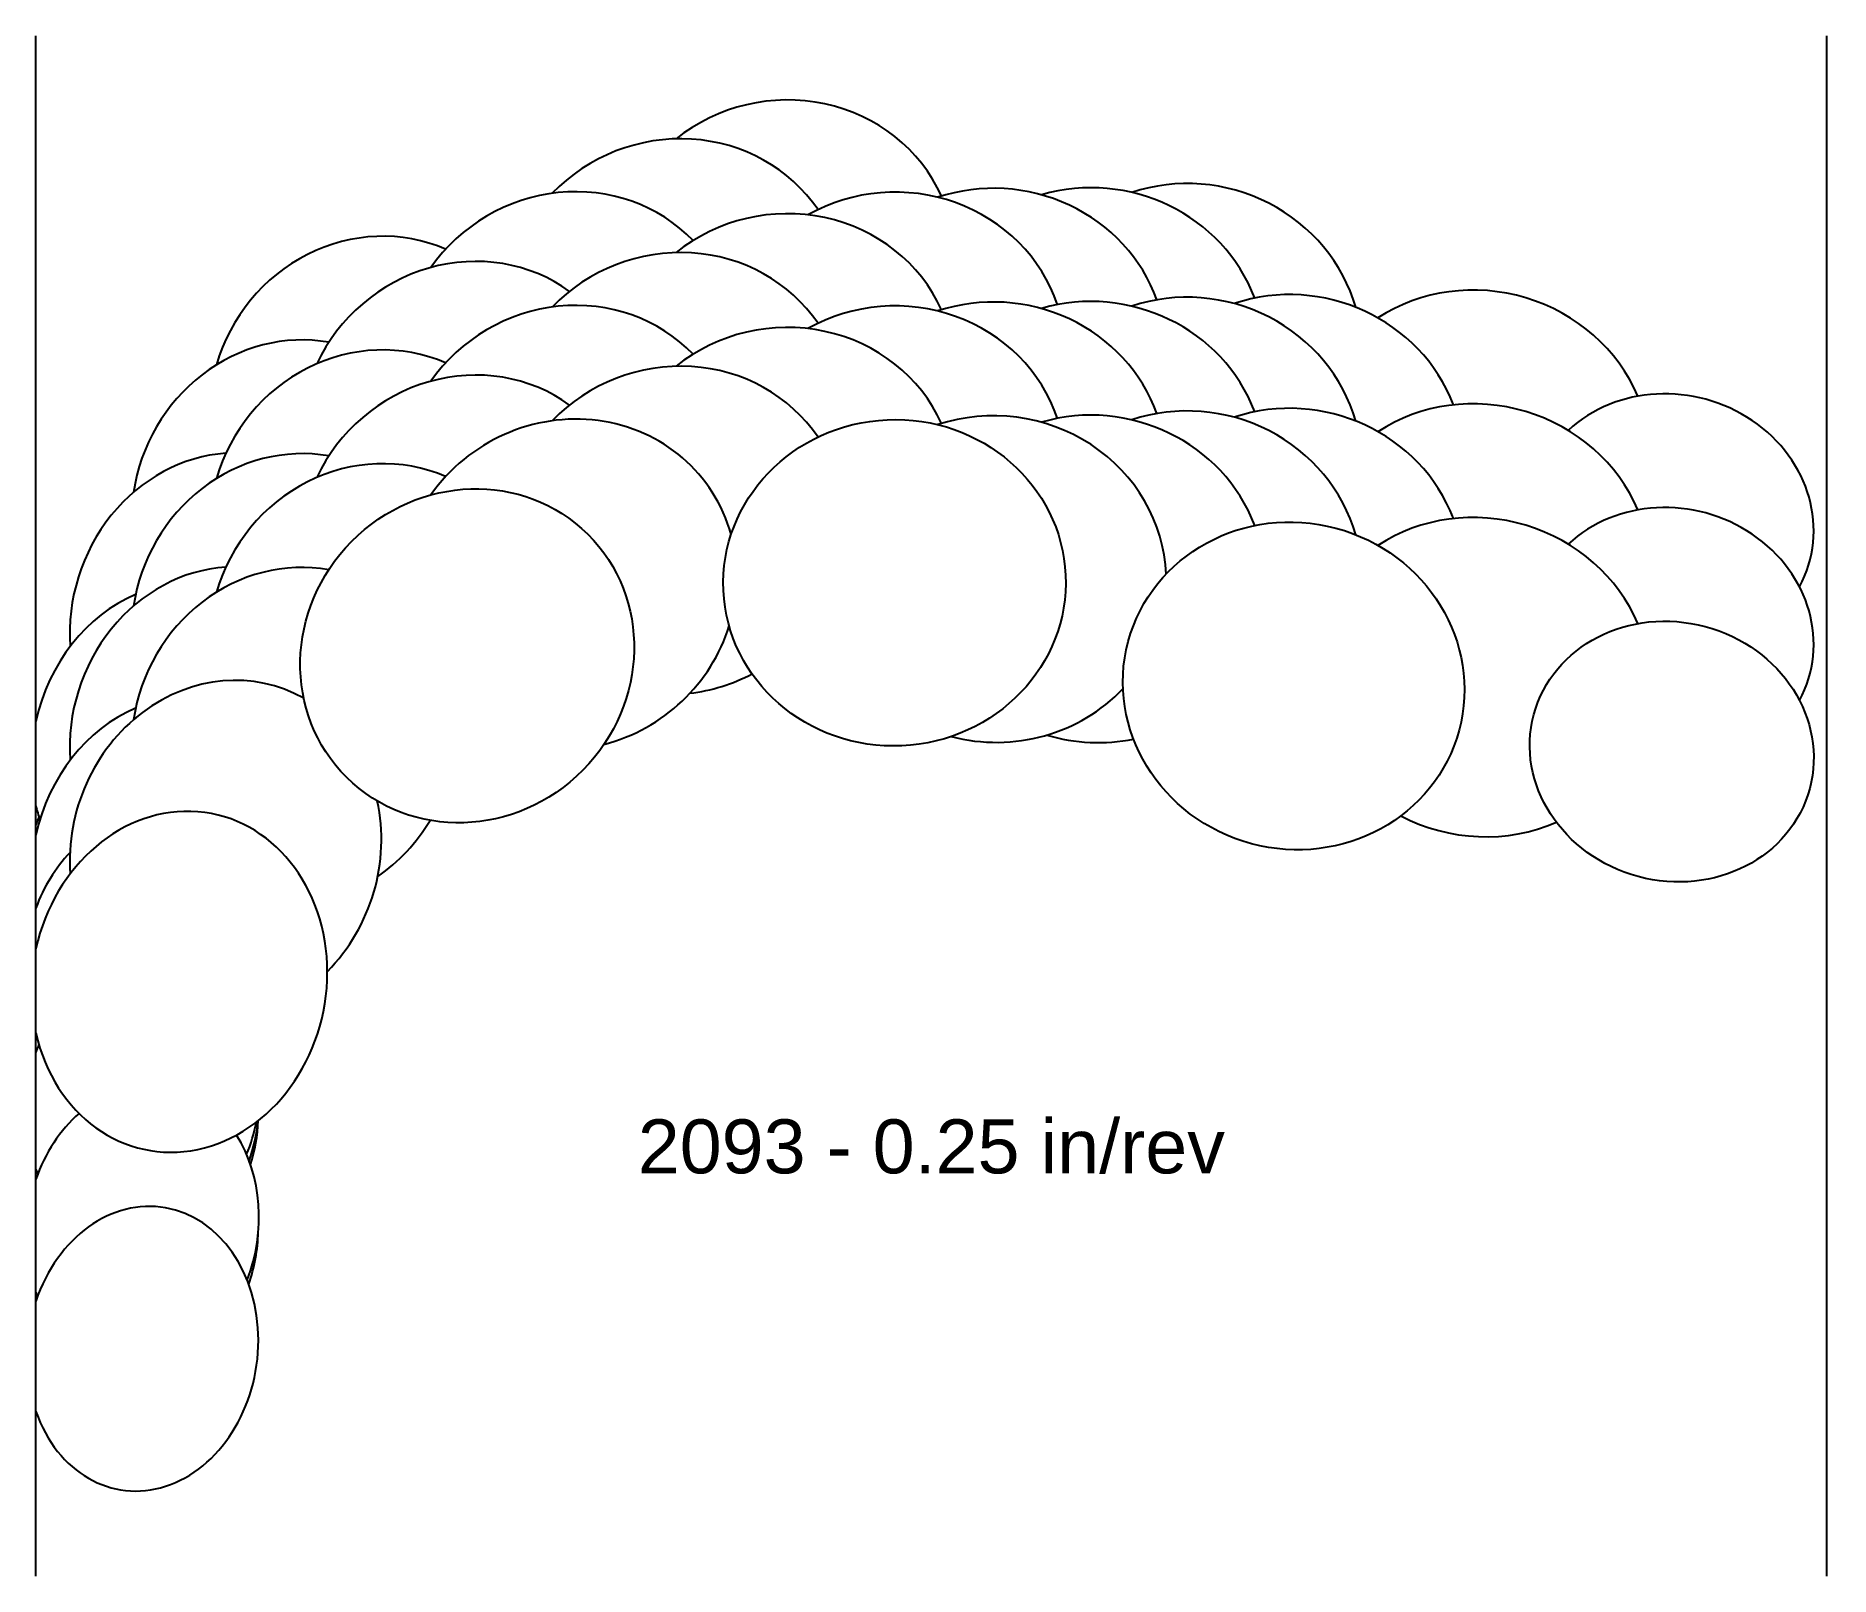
# Model space of a CAD drawing. Header units: inches. Extents: x -3.94 to 0.01, y -2.28 to 1.11.
import ezdxf
from ezdxf.enums import TextEntityAlignment as Align

# ---------------------------------------------------------------- set-up
doc = ezdxf.new("R2010")
doc.units = ezdxf.units.IN
doc.header["$MEASUREMENT"] = 0
for name, color, linetype, true_color in [('Blade_1', 30, 'Continuous', 0xff7f00), ('Blade_2', 7, 'Continuous', 0xcccc00), ('Blade_3', 7, 'Continuous', 0x00cc00), ('Blade_4', 7, 'Continuous', 0x00cccc)]:
    doc.layers.add(name, color=color, linetype=linetype, true_color=true_color)
doc.layers.add('Gage_Line', color=7, linetype='Continuous')
doc.styles.get("Standard").update_dxf_attribs({"font": 'arial.ttf'})

msp = doc.modelspace()

# ---------------------------------------------------------------- linework, layer by layer
at = {"layer": 'Blade_1'}
for centre, major_axis, ratio, start_param, end_param in [((-2.0499, 0.4046), (0.3761, 0.0169), 0.952955, 6.551811, 8.340724), ((-2.9893, 0.244), (0.2649, 0.2675), 0.9495, 6.429383, 8.21158), ((-1.1724, 0.1778), (0.3637, -0.0974), 0.953717, 6.890614, 8.459022), ((-2.0499, 0.1546), (0.3761, 0.0169), 0.952955, 6.551811, 8.340724), ((-2.9893, -0.006), (0.2649, 0.2675), 0.9495, 6.429383, 8.21158), ((-1.1724, -0.0722), (0.3637, -0.0974), 0.953717, 6.890614, 8.459022), ((-0.3411, 0.0334), (0.3033, -0.0813), 0.906308, 6.069594, 8.909575), ((-0.3411, -0.2166), (0.3033, -0.0813), 0.906308, 6.069594, 8.909575), ((-3.6222, -0.4727), (0.0701, 0.3699), 0.859102, 6.79981, 7.820637), ((-3.6222, -0.7227), (0.0701, 0.3699), 0.859102, 6.79981, 7.820637), ((-3.6222, -0.4727), (0.0701, 0.3699), 0.859102, 8.321319, 8.411564), ((-3.6222, -0.9727), (0.0701, 0.3699), 0.859102, 2.038133, 7.820637), ((-3.7029, -1.2794), (0.0432, 0.311), 0.806707, 4.514309, 4.828076), ((-3.7029, -1.7794), (0.0432, 0.311), 0.806707, 2.140425, 7.625539), ((-3.7029, -1.5294), (0.0432, 0.311), 0.806707, 4.471348, 4.844406), ((-3.7029, -1.5294), (0.0432, 0.311), 0.806707, 2.140425, 2.153024)]:
    msp.add_ellipse(centre, major_axis=major_axis, ratio=ratio, start_param=start_param, end_param=end_param, dxfattribs=at)
for centre, major_axis, ratio in [((-2.0499, -0.0954), (0.3761, 0.0169), 0.952955), ((-2.9893, -0.256), (0.2649, 0.2675), 0.9495), ((-1.1724, -0.3222), (0.3637, -0.0974), 0.953717), ((-0.3411, -0.4666), (0.3033, -0.0813), 0.906308)]:
    msp.add_ellipse(centre, major_axis=major_axis, ratio=ratio, dxfattribs=at)
at = {"layer": 'Blade_2'}
for centre, major_axis, ratio, start_param, end_param in [((-2.7676, 0.4006), (0.3125, 0.21), 0.950496, 6.450268, 8.23669), ((-1.8289, 0.4128), (0.3749, -0.0343), 0.953416, 6.701273, 8.282214), ((-2.7676, 0.1506), (0.3125, 0.21), 0.950496, 6.450268, 8.23669), ((-1.8289, 0.1628), (0.3749, -0.0343), 0.953416, 6.701273, 8.282214), ((-2.7676, -0.0994), (0.3125, 0.21), 0.950496, 5.97425, 8.23669), ((-1.8289, -0.0872), (0.3749, -0.0343), 0.953416, 6.408723, 8.282214), ((-3.5204, -0.1831), (0.1176, 0.3577), 0.899648, 6.632024, 8.281291), ((-3.5204, -0.4331), (0.1176, 0.3577), 0.899648, 6.632024, 8.281291), ((-2.7676, -0.0994), (0.3125, 0.21), 0.950496, 4.358526, 5.415062), ((-3.5204, -0.6831), (0.1176, 0.3577), 0.899648, 6.108315, 8.281291), ((-1.8289, -0.0872), (0.3749, -0.0343), 0.953416, 4.539982, 5.644026), ((-3.5204, -0.6831), (0.1176, 0.3577), 0.899648, 4.203208, 5.293469), ((-3.7029, -1.5112), (0.0522, 0.3096), 0.809067, 7.066705, 7.64837), ((-3.7029, -1.2612), (0.0522, 0.3096), 0.809067, 4.50511, 4.792587), ((-3.7029, -1.5112), (0.0522, 0.3096), 0.809067, 4.462876, 5.54851), ((-3.7029, -1.2612), (0.0522, 0.3096), 0.809067, 8.470203, 8.47187), ((-3.7029, -1.5112), (0.0522, 0.3096), 0.809067, 8.470203, 8.503796)]:
    msp.add_ellipse(centre, major_axis=major_axis, ratio=ratio, start_param=start_param, end_param=end_param, dxfattribs=at)
at = {"layer": 'Blade_3'}
for centre, major_axis, ratio, start_param, end_param in [((-2.5329, 0.5198), (0.3485, 0.1426), 0.95144, 6.481885, 8.287388), ((-1.6101, 0.4131), (0.3664, -0.0866), 0.953679, 6.85845, 8.391446), ((-2.5329, 0.2698), (0.3485, 0.1426), 0.95144, 6.481885, 8.287388), ((-1.6101, 0.1631), (0.3664, -0.0866), 0.953679, 6.85845, 8.391446), ((-0.7639, 0.1971), (0.3637, -0.0974), 0.927184, 6.906434, 8.735237), ((-3.3708, 0.0663), (0.1597, 0.341), 0.933615, 6.529552, 8.166297), ((-2.5329, 0.0198), (0.3485, 0.1426), 0.95144, 6.481885, 8.287388), ((-1.6101, -0.0869), (0.3664, -0.0866), 0.953679, 6.85845, 8.391446), ((-0.7639, -0.0529), (0.3637, -0.0974), 0.927184, 6.906434, 8.735237), ((-3.3708, -0.1837), (0.1597, 0.341), 0.933615, 6.529552, 8.166297), ((-0.7639, -0.3029), (0.3637, -0.0974), 0.927184, 6.906434, 8.735237), ((-3.3708, -0.4337), (0.1597, 0.341), 0.933615, 6.529552, 8.166297), ((-2.5329, 0.0198), (0.3485, 0.1426), 0.95144, 4.429739, 4.812688), ((-1.6101, -0.0869), (0.3664, -0.0866), 0.953679, 4.65103, 5.164244), ((-3.7029, -0.7323), (0.0659, 0.307), 0.8122, 7.626401, 7.683954), ((-3.3708, -0.4337), (0.1597, 0.341), 0.933615, 4.152067, 4.60731), ((-0.7639, -0.3029), (0.3637, -0.0974), 0.927184, 4.4762, 5.424126), ((-3.7029, -1.2323), (0.0659, 0.307), 0.8122, 7.626401, 7.683954), ((-3.7029, -1.2323), (0.0659, 0.307), 0.8122, 4.490878, 4.727457), ((-3.7029, -1.2323), (0.0659, 0.307), 0.8122, 8.541125, 8.57774)]:
    msp.add_ellipse(centre, major_axis=major_axis, ratio=ratio, start_param=start_param, end_param=end_param, dxfattribs=at)
at = {"layer": 'Blade_4'}
for centre, major_axis, ratio, start_param, end_param in [((-2.2915, 0.607), (0.3703, 0.0678), 0.952276, 6.518008, 8.369045), ((-1.3975, 0.4221), (0.3637, -0.0974), 0.953717, 6.803935, 8.460144), ((-2.2915, 0.357), (0.3703, 0.0678), 0.952276, 6.518008, 8.369045), ((-3.1922, 0.2958), (0.2083, 0.3136), 0.948492, 6.451748, 8.17677), ((-1.3975, 0.1721), (0.3637, -0.0974), 0.953717, 6.803935, 8.460144), ((-2.2915, 0.107), (0.3703, 0.0678), 0.952276, 6.518008, 8.369045), ((-3.1922, 0.0458), (0.2083, 0.3136), 0.948492, 6.451748, 8.17677), ((-1.3975, -0.0779), (0.3637, -0.0974), 0.953717, 6.803935, 8.460144), ((-3.1922, -0.2042), (0.2083, 0.3136), 0.948492, 6.451748, 8.17677), ((-3.7029, -0.9153), (0.0702, 0.3061), 0.813046, 7.223925, 7.695029)]:
    msp.add_ellipse(centre, major_axis=major_axis, ratio=ratio, start_param=start_param, end_param=end_param, dxfattribs=at)
at = {"layer": 'Gage_Line'}
for p, q in [((-3.9375, -2.2794), (-3.9375, 1.107)), ((0, -2.2794), (0, 1.107))]:
    msp.add_line(p, q, dxfattribs=at)

# ---------------------------------------------------------------- texts
msp.add_text('2093 - 0.25 in/rev', height=0.11875).set_placement((-1.9688, -1.3346), align=Align.MIDDLE_CENTER)

doc.saveas('drawing.dxf')
